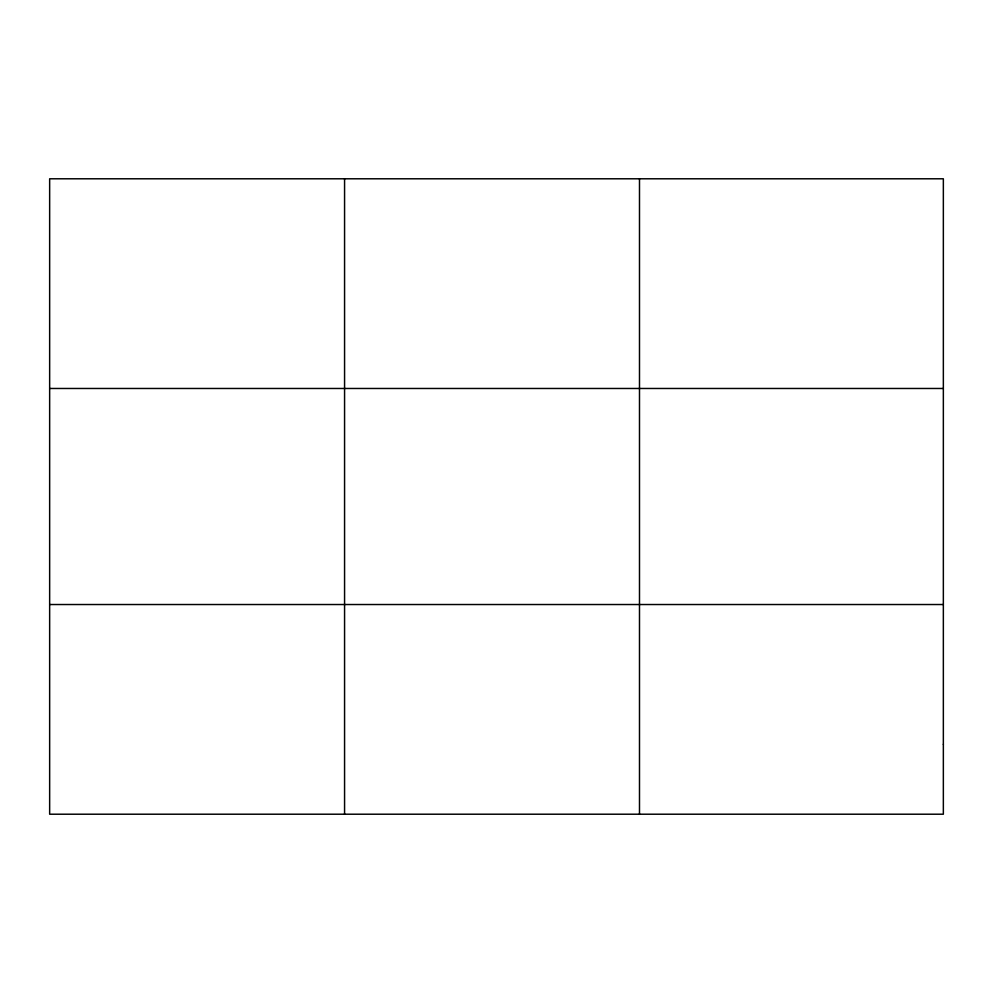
<?xml version="1.0" encoding="UTF-8"?>
<svg xmlns="http://www.w3.org/2000/svg" width="993" height="993" viewBox="0 0 993 993"><rect width="100%" height="100%" fill="white"/><g stroke="black" fill="none" stroke-linecap="round" stroke-linejoin="round"><path stroke-width="1.49" d="M344.571 814.21L344.571 178.79M639.492 814.21L639.492 178.79M49.65 388.474L943.35 388.474M49.65 604.526L943.35 604.526M943.35 744.316L943.35 814.21L49.65 814.21L49.65 178.79L943.35 178.79L943.35 744.316"/></g></svg>
